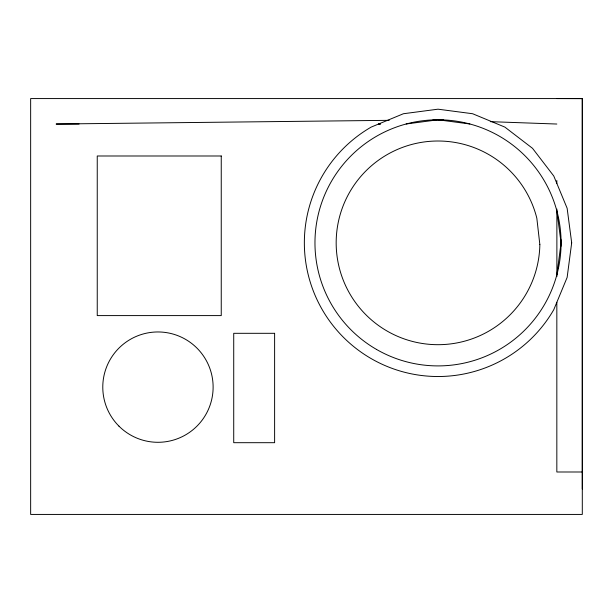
<?xml version="1.0" encoding="UTF-8"?>
<svg xmlns="http://www.w3.org/2000/svg" width="613" height="613" viewBox="0 0 613 613"><rect width="100%" height="100%" fill="white"/><g stroke="black" fill="none" stroke-linecap="round" stroke-linejoin="round"><path stroke-width="0.92" d="M582.296 488.967L582.296 98.57L30.65 98.57L30.65 514.43L582.296 514.43L582.296 98.57M556.88 276.601L556.88 209.094M560.466 251.345L560.604 249.453M560.803 246.625L560.803 239.078M556.88 274.701L561.079 242.848L556.88 211.002M406.166 123.987L438.019 119.788L443.72 119.995M380.451 123.903L378.558 124.033L380.466 124.033M432.357 120.194L438.019 119.788L443.682 120.194M389.201 120.332L56.112 124.033L79.085 124.033M582.296 471.995L556.834 471.995L556.834 302.301M556.834 98.57L582.35 98.632M490.293 121.658L556.834 124.033M438.019 119.788L469.865 123.987M560.466 234.358L560.604 236.243M556.834 180.521L556.834 183.394M571.684 242.848L567.132 277.444L553.777 309.68A133.665 133.665 0 0 1 343.502 337.365A133.665 133.665 0 0 1 371.187 127.09L403.423 113.734L438.019 109.183L472.615 113.734L504.851 127.09L532.536 148.331L553.777 176.015L567.132 208.251L571.684 242.848M221.247 155.993L97.245 155.993L97.245 315.595L221.247 315.595L221.247 155.993M274.616 333.311L233.722 333.311L233.722 442.693L274.616 442.693L274.616 333.311M539.846 244.61L536.827 218.197A101.842 101.842 0 0 0 373.915 163.709A101.842 101.842 0 0 0 393.385 334.391A101.842 101.842 0 0 0 539.846 244.61M118.945 426.135A55.162 55.162 0 0 0 211.24 401.4A55.162 55.162 0 0 0 143.672 333.84A55.162 55.162 0 0 0 118.945 426.135M376.489 349.418A123.06 123.06 0 0 0 561.079 242.848A123.06 123.06 0 0 0 376.489 136.278A123.06 123.06 0 0 0 376.489 349.418"/></g></svg>
